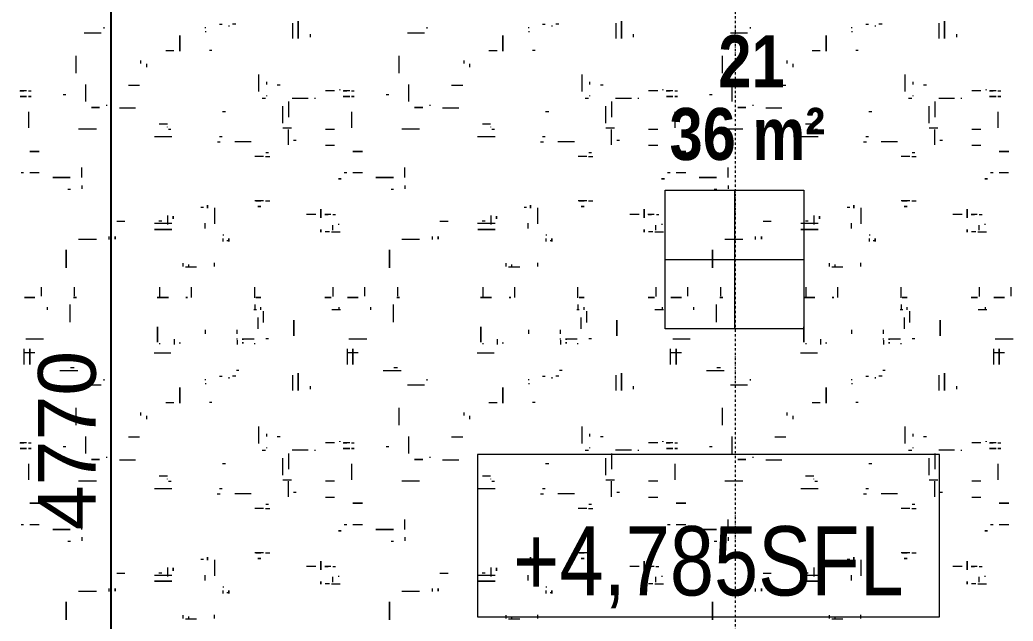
# Model space of a CAD drawing. Header units: millimetres. Extents: x -21051 to 202668, y -15646 to 13691.
# Drawn here: x 54591 to 56310, y -1320 to -279 of the extents above; entities that cross this region are included whole.
import ezdxf

# ---------------------------------------------------------------- set-up
doc = ezdxf.new("R2010")
doc.units = ezdxf.units.MM
doc.linetypes.add('TD_Level Line', pattern=[8, 4, -2, 0, -2])
for name, color, linetype, lineweight in [('A-ANNO-DIMS', 211, 'Continuous', 9), ('A-AREA-IDEN', 2, 'Continuous', 9), ('G-ANNO-DIMS', 111, 'Continuous', 9), ('G-ANNO-SYMB', 111, 'Continuous', 9), ('G-IMPT', 8, 'Continuous', 5), ('I-FURN', 30, 'Continuous', 5)]:
    doc.layers.add(name, color=color, linetype=linetype, lineweight=lineweight)
doc.layers.get('0').off()
doc.layers.get('I-FURN').off()
doc.styles.add('Arial Narrow_1', font='ARIALN.TTF', dxfattribs={"height": 120})
doc.styles.add('Arial Narrow_B', font='ARIALNB.TTF', dxfattribs={"height": 90})
doc.styles.add('Arial_3', font='arial.ttf', dxfattribs={"height": 100})
doc.dimstyles.new('Arial_1_0', dxfattribs={"dimscale": 304.8, "dimtxt": 102.02594, "dimasz": 0.328084, "dimexe": 0.328084, "dimexo": 0.0625, "dimgap": 0.082021, "dimtad": 1, "dimdec": 0, "dimzin": 0, "dimdsep": 46, "dimtxsty": 'Arial_3', "dimblk1": 'OBLIQUE', "dimblk2": 'OBLIQUE', "dimsah": 1, "dimcen": 0.09, "dimdle": 0.328084, "dimazin": 0, "dimtfac": 1, "dimtdec": 4, "dimtix": 1, "dimtmove": 0, "dimatfit": 3, "dimfxl": 0.492126, "dimfxlon": 1, "dimtvp": 1, "dimtolj": 1, "dimtzin": 0, "dimarcsym": 2})

# ---------------------------------------------------------------- blocks, each defined once
blk = doc.blocks.new('FUR_8_Carpet - _-1171524-01_First floor')
at = {"layer": 'G-IMPT'}
for p, q in [((-438.1, 322), (-438.1, 328.2)), ((-393.4, 324.6), (-393.4, 330.1)), ((-383.4, 322.2), (-383.4, 328.2)), ((121.2, 322), (121.2, 328.2)), ((165.9, 324.6), (165.9, 330.1)), ((175.9, 322.2), (175.9, 328.2)), ((680.6, 322), (680.6, 328.2)), ((725.3, 324.6), (725.3, 330.1)), ((735.3, 322.2), (735.3, 328.2)), ((-464.3, 284), (-459.8, 284)), ((-453.3, 285), (-453.3, 279.8)), ((-256.4, 281.5), (-256.4, 276.5)), ((-203.3, 280.7), (-234.1, 280.7)), ((95.1, 284), (99.5, 284)), ((106.1, 285), (106.1, 279.8)), ((303, 281.5), (303, 276.5)), ((356.1, 280.7), (325.3, 280.7)), ((654.5, 284), (658.9, 284)), ((665.4, 285), (665.4, 279.8)), ((862.3, 281.5), (862.3, 276.5)), ((915.4, 280.7), (884.6, 280.7)), ((-641.1, 268.4), (-656.1, 268.4)), ((-643.3, 265), (-643.3, 256.3)), ((-637.7, 268.4), (-630.3, 268.4)), ((-453.3, 272.5), (-453.3, 274.5)), ((-422.3, 262.4), (-422.3, 252.9)), ((-81.7, 268.4), (-96.7, 268.4)), ((-83.9, 265), (-83.9, 256.3)), ((-78.4, 268.4), (-71, 268.4)), ((106.1, 272.5), (106.1, 274.5)), ((137.1, 262.4), (137.1, 252.9)), ((477.7, 268.4), (462.7, 268.4)), ((475.4, 265), (475.4, 256.3)), ((481, 268.4), (488.4, 268.4)), ((665.4, 272.5), (665.4, 274.5)), ((696.4, 262.4), (696.4, 252.9)), ((-653.3, 254.2), (-653.3, 255.9)), ((-439, 254.5), (-439, 226.3)), ((-364.8, 253.8), (-334.6, 253.8)), ((-357.2, 239.7), (-357.2, 255.2)), ((-342.5, 249.1), (-347.6, 249.1)), ((-283.3, 250.2), (-269.2, 250.2)), ((-93.9, 254.2), (-93.9, 255.9)), ((120.3, 254.5), (120.3, 226.3)), ((194.5, 253.8), (224.8, 253.8)), ((202.1, 239.7), (202.1, 255.2)), ((216.9, 249.1), (211.7, 249.1)), ((276, 250.2), (290.2, 250.2)), ((465.4, 254.2), (465.4, 255.9)), ((679.7, 254.5), (679.7, 226.3)), ((753.9, 253.8), (784.1, 253.8)), ((761.5, 239.7), (761.5, 255.2)), ((776.3, 249.1), (771.1, 249.1)), ((835.4, 250.2), (849.5, 250.2)), ((-643.3, 237.9), (-648.2, 237.9)), ((-640.1, 237.9), (-629.2, 237.9)), ((-629.6, 237.9), (-635.3, 237.9)), ((-613.9, 237.9), (-598, 237.9)), ((-518.3, 225.2), (-518.3, 223.8)), ((-419.3, 225.9), (-414.9, 225.9)), ((-83.9, 237.9), (-88.8, 237.9)), ((-80.7, 237.9), (-69.9, 237.9)), ((-70.3, 237.9), (-76, 237.9)), ((-54.6, 237.9), (-38.7, 237.9)), ((41.1, 225.2), (41.1, 223.8)), ((140, 225.9), (144.5, 225.9)), ((475.4, 237.9), (470.5, 237.9)), ((478.6, 237.9), (489.5, 237.9)), ((489.1, 237.9), (483.4, 237.9)), ((504.8, 237.9), (520.7, 237.9)), ((600.4, 225.2), (600.4, 223.8)), ((699.4, 225.9), (703.8, 225.9)), ((-526.6, 214.4), (-534, 214.4)), ((-523.3, 214.4), (-508.3, 214.4)), ((32.7, 214.4), (25.3, 214.4)), ((36, 214.4), (51, 214.4)), ((592.1, 214.4), (584.7, 214.4)), ((595.4, 214.4), (610.4, 214.4)), ((-208.7, 187.6), (-208.7, 193.8)), ((-189.2, 194.6), (-184.8, 194.6)), ((350.7, 187.6), (350.7, 193.8)), ((370.2, 194.6), (374.6, 194.6)), ((910, 187.6), (910, 193.8)), ((929.5, 194.6), (933.9, 194.6)), ((-208.7, 174.2), (-208.7, 156.5)), ((350.7, 174.2), (350.7, 156.5)), ((910, 174.2), (910, 156.5)), ((-694.6, 166.1), (-678, 166.1)), ((-667.5, 166.1), (-663.1, 166.1)), ((-135.3, 166.1), (-118.6, 166.1)), ((-108.2, 166.1), (-103.7, 166.1)), ((424.1, 166.1), (440.8, 166.1)), ((451.2, 166.1), (455.6, 166.1)), ((983.4, 166.1), (1000.1, 166.1)), ((1010.6, 166.1), (1015, 166.1)), ((-526.6, 137.6), (-534, 137.6)), ((-523.3, 137.6), (-508.3, 137.6)), ((32.7, 137.6), (25.3, 137.6)), ((36, 137.6), (51, 137.6)), ((592.1, 137.6), (584.7, 137.6)), ((595.4, 137.6), (610.4, 137.6)), ((-531.9, 131), (-527.1, 131)), ((27.5, 131), (32.2, 131)), ((586.8, 131), (591.6, 131)), ((-646.3, 118.6), (-630.4, 118.6)), ((-580.1, 109.9), (-575.3, 109.9)), ((-566.5, 117.5), (-566.5, 115.6)), ((-566.5, 115.6), (-566.5, 90.6)), ((-502.1, 112), (-473.6, 112)), ((-443.3, 112), (-448.5, 112)), ((-364.8, 103.6), (-334.6, 103.6)), ((-87, 118.6), (-71.1, 118.6)), ((-20.7, 109.9), (-15.9, 109.9)), ((-7.1, 117.5), (-7.1, 115.6)), ((-7.1, 115.6), (-7.1, 90.6)), ((57.2, 112), (85.7, 112)), ((116, 112), (110.9, 112)), ((194.5, 103.6), (224.8, 103.6)), ((472.4, 118.6), (488.3, 118.6)), ((538.6, 109.9), (543.4, 109.9)), ((552.2, 117.5), (552.2, 115.6)), ((552.2, 115.6), (552.2, 90.6)), ((616.6, 112), (645.1, 112)), ((675.4, 112), (670.2, 112)), ((753.9, 103.6), (784.1, 103.6)), ((-675.7, 60.5), (-675.7, 87.8)), ((-646.3, 90.6), (-630.4, 90.6)), ((-571.5, 88.4), (-556.5, 88.4)), ((-561.8, 88.4), (-558.2, 88.4)), ((-447, 103), (-451.5, 103)), ((-363.5, 91), (-359.1, 91)), ((-357.2, 87.1), (-357.2, 86.1)), ((-203.3, 89.9), (-234.1, 89.9)), ((-116.3, 60.5), (-116.3, 87.8)), ((-87, 90.6), (-71.1, 90.6)), ((-12.1, 88.4), (2.9, 88.4)), ((-2.5, 88.4), (1.1, 88.4)), ((112.3, 103), (107.9, 103)), ((195.8, 91), (200.3, 91)), ((202.1, 87.1), (202.1, 86.1)), ((356.1, 89.9), (325.3, 89.9)), ((443, 60.5), (443, 87.8)), ((472.4, 90.6), (488.3, 90.6)), ((547.2, 88.4), (562.2, 88.4)), ((556.9, 88.4), (560.5, 88.4)), ((671.7, 103), (667.2, 103)), ((755.2, 91), (759.6, 91)), ((761.5, 87.1), (761.5, 86.1)), ((915.4, 89.9), (884.6, 89.9)), ((1002.4, 60.5), (1002.4, 87.8)), ((-566.5, 44.6), (-566.5, 69.6)), ((-556.5, 79.9), (-556.5, 75.2)), ((-556.5, 75.2), (-556.5, 50.2)), ((-342.9, 81), (-357.1, 81)), ((-7.1, 44.6), (-7.1, 69.6)), ((2.9, 79.9), (2.9, 75.2)), ((2.9, 75.2), (2.9, 50.2)), ((216.4, 81), (202.3, 81)), ((552.2, 44.6), (552.2, 69.6)), ((562.2, 79.9), (562.2, 75.2)), ((562.2, 75.2), (562.2, 50.2)), ((775.8, 81), (761.6, 81)), ((-457.7, 60.3), (-452.3, 60.3)), ((-301.7, 54.1), (-274.1, 54.1)), ((-296.9, 54.2), (-296.9, 53.1)), ((101.7, 60.3), (107.1, 60.3)), ((257.6, 54.1), (285.3, 54.1)), ((262.5, 54.2), (262.5, 53.1)), ((661, 60.3), (666.4, 60.3)), ((817, 54.1), (844.6, 54.1)), ((821.8, 54.2), (821.8, 53.1)), ((-612.7, 37.9), (-612.7, 36.2)), ((-600.8, 36.8), (-598.2, 36.8)), ((-598.2, 36.8), (-573.2, 36.8)), ((-566.5, 42.6), (-566.5, 44.6)), ((-526.5, 37), (-520.8, 37)), ((-251.7, 48.4), (-251.7, 50.1)), ((-215.7, 42.5), (-215.7, 13.1)), ((-53.4, 37.9), (-53.4, 36.2)), ((-41.4, 36.8), (-38.8, 36.8)), ((-38.8, 36.8), (-13.8, 36.8)), ((-7.1, 42.6), (-7.1, 44.6)), ((32.9, 37), (38.6, 37)), ((307.6, 48.4), (307.6, 50.1)), ((343.7, 42.5), (343.7, 13.1)), ((506, 37.9), (506, 36.2)), ((517.9, 36.8), (520.5, 36.8)), ((520.5, 36.8), (545.5, 36.8)), ((552.2, 42.6), (552.2, 44.6)), ((592.2, 37), (597.9, 37)), ((867, 48.4), (867, 50.1)), ((903.1, 42.5), (903.1, 13.1)), ((-675.7, 23.7), (-680.6, 23.7)), ((-672.5, 23.7), (-661.6, 23.7)), ((-661, 23.7), (-667.7, 23.7)), ((-646.3, 23.7), (-630.4, 23.7)), ((-529, 33), (-529, 32.1)), ((-514.7, 0), (-514.7, 25.2)), ((-180.9, 31.1), (-176.5, 31.1)), ((-116.3, 23.7), (-121.2, 23.7)), ((-113.1, 23.7), (-102.3, 23.7)), ((-101.7, 23.7), (-108.4, 23.7)), ((-87, 23.7), (-71.1, 23.7)), ((30.4, 33), (30.4, 32.1)), ((44.6, 0), (44.6, 25.2)), ((378.4, 31.1), (382.9, 31.1)), ((443, 23.7), (438.2, 23.7)), ((446.2, 23.7), (457.1, 23.7)), ((457.7, 23.7), (451, 23.7)), ((472.4, 23.7), (488.3, 23.7)), ((589.7, 33), (589.7, 32.1)), ((604, 0), (604, 25.2)), ((937.8, 31.1), (942.2, 31.1)), ((1002.4, 23.7), (997.5, 23.7)), ((1005.6, 23.7), (1016.4, 23.7)), ((1017.1, 23.7), (1010.3, 23.7)), ((-552, 13.7), (-547.2, 13.7)), ((-529, 12.7), (-529, 8.5)), ((-514.7, -4.3), (-514.7, 0)), ((7.4, 13.7), (12.1, 13.7)), ((30.4, 12.7), (30.4, 8.5)), ((44.6, -4.3), (44.6, 0)), ((566.7, 13.7), (571.5, 13.7)), ((589.7, 12.7), (589.7, 8.5)), ((604, -4.3), (604, 0)), ((-320.6, -23.1), (-320.6, -16.9)), ((-198.9, -6.8), (-198.9, -36.7)), ((238.7, -23.1), (238.7, -16.9)), ((360.5, -6.8), (360.5, -36.7)), ((798.1, -23.1), (798.1, -16.9)), ((919.8, -6.8), (919.8, -36.7)), ((-310.6, -28.6), (-310.6, -23.6)), ((248.7, -28.6), (248.7, -23.6)), ((808.1, -28.6), (808.1, -23.6)), ((-434.1, -45.8), (-429.7, -45.8)), ((-354.1, -45.8), (-368.2, -45.8)), ((125.3, -45.8), (129.7, -45.8)), ((205.3, -45.8), (191.1, -45.8)), ((684.6, -45.8), (687.5, -45.8)), ((687.5, -45.8), (689, -45.8)), ((764.6, -45.8), (750.5, -45.8)), ((-583.5, -66.6), (-583.5, -91.6)), ((-583.5, -91.6), (-583.5, -66.6)), ((-573.5, -91.6), (-573.5, -66.6)), ((-24.2, -66.6), (-24.2, -91.6)), ((-24.2, -91.6), (-24.2, -66.6)), ((-14.2, -91.6), (-14.2, -66.6)), ((535.2, -66.6), (535.2, -91.6)), ((535.2, -91.6), (535.2, -66.6)), ((545.2, -91.6), (545.2, -66.6)), ((740.3, -71.7), (740.3, -60.3)), ((740.3, -60.3), (740.3, -71.7)), ((-604, -73), (-604, -69.3)), ((-604, -74.3), (-604, -73)), ((-423.1, -79.4), (-423.1, -77.9)), ((-423.1, -84.9), (-423.1, -86.6)), ((-247.5, -84.1), (-247.5, -86.6)), ((-213.1, -76.3), (-242.4, -76.3)), ((-44.6, -73), (-44.6, -69.3)), ((-44.6, -74.3), (-44.6, -73)), ((136.2, -79.4), (136.2, -77.9)), ((136.2, -84.9), (136.2, -86.6)), ((311.9, -84.1), (311.9, -86.6)), ((346.3, -76.3), (316.9, -76.3)), ((514.7, -73), (514.7, -69.3)), ((514.7, -74.3), (514.7, -73)), ((695.6, -79.4), (695.6, -77.9)), ((695.6, -84.9), (695.6, -86.6)), ((871.2, -84.1), (871.2, -86.6)), ((905.7, -76.3), (876.3, -76.3)), ((-573.5, -93.5), (-573.5, -91.6)), ((-480.8, -101.4), (-476.3, -101.4)), ((-475.3, -91.4), (-469.6, -91.4)), ((-463.6, -87.5), (-463.6, -89.6)), ((-447, -91.4), (-451.5, -91.4)), ((-171.1, -101.4), (-202.2, -101.4)), ((-14.2, -93.5), (-14.2, -91.6)), ((78.6, -101.4), (83, -101.4)), ((84, -91.4), (89.7, -91.4)), ((95.8, -87.5), (95.8, -89.6)), ((112.3, -91.4), (107.9, -91.4)), ((388.3, -101.4), (357.2, -101.4)), ((545.2, -93.5), (545.2, -91.6)), ((637.9, -101.4), (642.4, -101.4)), ((643.4, -91.4), (649.1, -91.4)), ((655.1, -87.5), (655.1, -89.6)), ((671.7, -91.4), (667.2, -91.4)), ((947.7, -101.4), (916.5, -101.4)), ((-668, -138.7), (-668, -111.7)), ((-189.5, -106.5), (-195.7, -106.5)), ((-108.7, -138.7), (-108.7, -111.7)), ((369.9, -106.5), (363.7, -106.5)), ((450.7, -138.7), (450.7, -111.7)), ((929.2, -106.5), (923, -106.5)), ((1010, -138.7), (1010, -111.7)), ((-687.1, -131.9), (-668.8, -131.9)), ((-334, -131.9), (-363.3, -131.9)), ((-127.8, -131.9), (-109.5, -131.9)), ((225.4, -131.9), (196, -131.9)), ((431.6, -131.9), (449.9, -131.9)), ((775.8, -131.9), (755.7, -131.9)), ((784.7, -131.9), (775.8, -131.9)), ((990.9, -131.9), (1009.2, -131.9)), ((-508.3, -146.8), (-508.3, -149)), ((-477.8, -153.9), (-477.8, -146.4)), ((-477.8, -149.7), (-477.8, -148.1)), ((-368.4, -155.5), (-368.4, -146.4)), ((-344.1, -147.1), (-344.1, -149)), ((51.1, -146.8), (51.1, -149)), ((81.5, -153.9), (81.5, -146.4)), ((81.5, -149.7), (81.5, -148.1)), ((191, -155.5), (191, -146.4)), ((215.2, -147.1), (215.2, -149)), ((610.4, -146.8), (610.4, -149)), ((640.9, -153.9), (640.9, -146.4)), ((640.9, -149.7), (640.9, -148.1)), ((750.3, -155.5), (750.3, -146.4)), ((774.6, -147.1), (774.6, -149)), ((778.9, -150.3), (778.9, -170.7)), ((778.9, -170.7), (778.9, -150.3)), ((-699.4, -156.3), (-702.1, -156.3)), ((-671.1, -156.3), (-699.4, -156.3)), ((-575.6, -161.6), (-575.6, -183.8)), ((-575.6, -183.8), (-575.6, -161.6)), ((-531.9, -156.3), (-527.1, -156.3)), ((-487.8, -156.3), (-506.9, -156.3)), ((-477.8, -155.2), (-477.8, -156.9)), ((-477.8, -164.9), (-477.8, -172.1)), ((-423.1, -164.9), (-423.1, -172.1)), ((-112.8, -156.3), (-142.8, -156.3)), ((-16.2, -161.6), (-16.2, -183.8)), ((-16.2, -183.8), (-16.2, -161.6)), ((27.5, -156.3), (32.2, -156.3)), ((71.5, -156.3), (52.4, -156.3)), ((81.5, -155.2), (81.5, -156.9)), ((81.5, -164.9), (81.5, -172.1)), ((136.2, -164.9), (136.2, -172.1)), ((447.7, -156.3), (416.6, -156.3)), ((543.1, -161.6), (543.1, -183.8)), ((543.1, -183.8), (543.1, -161.6)), ((586.8, -156.3), (591.6, -156.3)), ((630.6, -156.3), (611.8, -156.3)), ((640.9, -155.2), (640.9, -156.9)), ((640.9, -164.9), (640.9, -172.1)), ((695.6, -164.9), (695.6, -172.1)), ((1007, -156.3), (975.9, -156.3)), ((-523.4, -184.6), (-523.4, -189.6)), ((-513.4, -188.1), (-513.4, -173.7)), ((-513.4, -193.1), (-513.4, -188.1)), ((-188.8, -185.3), (-188.8, -215.9)), ((35.9, -184.6), (35.9, -189.6)), ((45.9, -188.1), (45.9, -173.7)), ((45.9, -193.1), (45.9, -188.1)), ((370.5, -185.3), (370.5, -215.9)), ((595.3, -184.6), (595.3, -189.6)), ((605.3, -188.1), (605.3, -173.7)), ((605.3, -193.1), (605.3, -188.1)), ((929.9, -185.3), (929.9, -215.9)), ((-653.8, -210.8), (-653.8, -206.2)), ((-523.4, -189.6), (-523.4, -204)), ((-518.3, -210.8), (-518.3, -206.2)), ((-149.1, -210.8), (-149.1, -206.2)), ((-94.4, -210.8), (-94.4, -206.2)), ((35.9, -189.6), (35.9, -204)), ((41.1, -210.8), (41.1, -206.2)), ((410.2, -210.8), (410.2, -206.2)), ((464.9, -210.8), (464.9, -206.2)), ((595.3, -189.6), (595.3, -204)), ((600.4, -210.8), (600.4, -206.2)), ((969.6, -210.8), (969.6, -206.2)), ((-652.4, -207.3), (-656.5, -207.3)), ((-641.5, -207.3), (-652.4, -207.3)), ((-506.5, -207.3), (-510.9, -207.3)), ((-508.3, -215.6), (-508.3, -208.2)), ((-82.2, -207.3), (-97.2, -207.3)), ((52.9, -207.3), (49.1, -207.3)), ((51.1, -215.6), (51.1, -208.2)), ((477.2, -207.3), (462.2, -207.3)), ((612.3, -207.3), (607.8, -207.3)), ((610.4, -215.6), (610.4, -208.2)), ((-698.5, -230.2), (-698.5, -245.5)), ((-643.8, -229.8), (-643.8, -245.5)), ((-508.3, -227.4), (-508.3, -245.5)), ((-398.9, -227.6), (-398.9, -245.5)), ((-344.1, -228.5), (-344.1, -245.5)), ((-196.4, -230.2), (-196.4, -245.5)), ((-139.1, -230.2), (-139.1, -245.5)), ((-84.4, -229.8), (-84.4, -245.5)), ((51.1, -227.4), (51.1, -245.5)), ((160.5, -227.6), (160.5, -245.5)), ((215.2, -228.5), (215.2, -245.5)), ((363, -230.2), (363, -245.5)), ((420.2, -230.2), (420.2, -245.5)), ((474.9, -229.8), (474.9, -245.5)), ((610.4, -227.4), (610.4, -245.5)), ((719.9, -227.6), (719.9, -245.5)), ((774.6, -228.5), (774.6, -237.7)), ((774.6, -237.7), (774.6, -245.5)), ((922.3, -230.2), (922.3, -245.5)), ((979.6, -230.2), (979.6, -245.5)), ((-438.1, -287.7), (-438.1, -281.5)), ((-393.4, -285), (-393.4, -279.6)), ((-383.4, -287.5), (-383.4, -281.5)), ((121.2, -287.7), (121.2, -281.5)), ((165.9, -285), (165.9, -279.6)), ((175.9, -287.5), (175.9, -281.5)), ((680.6, -287.7), (680.6, -281.5)), ((722.8, -280.7), (711.2, -280.7)), ((725.3, -280.7), (722.8, -280.7)), ((725.3, -285), (725.3, -279.6)), ((730.5, -280.7), (725.3, -280.7)), ((735.3, -287.5), (735.3, -281.5)), ((-464.3, -325.7), (-459.8, -325.7)), ((-453.3, -324.6), (-453.3, -329.8)), ((95.1, -325.7), (99.5, -325.7)), ((106.1, -324.6), (106.1, -329.8)), ((654.5, -325.7), (658.9, -325.7)), ((665.4, -324.6), (665.4, -329.8)), ((-651.9, -341.3), (-656.1, -341.3)), ((-641.1, -341.3), (-651.9, -341.3)), ((-637.7, -341.3), (-630.3, -341.3)), ((-453.3, -337.2), (-453.3, -335.1)), ((-256.4, -328.2), (-256.4, -333.2)), ((-203.3, -329), (-234.1, -329)), ((-81.7, -341.3), (-96.7, -341.3)), ((-78.4, -341.3), (-71, -341.3)), ((106.1, -337.2), (106.1, -335.1)), ((303, -328.2), (303, -333.2)), ((356.1, -329), (325.3, -329)), ((477.7, -341.3), (462.7, -341.3)), ((481, -341.3), (488.4, -341.3)), ((665.4, -337.2), (665.4, -335.1)), ((862.3, -328.2), (862.3, -329.5)), ((862.3, -329.5), (862.3, -333.2)), ((915.4, -329), (884.6, -329)), ((-653.3, -355.5), (-653.3, -353.8)), ((-643.3, -344.7), (-643.3, -353.4)), ((-439, -355.2), (-439, -383.3)), ((-422.3, -347.3), (-422.3, -356.7)), ((-364.8, -355.8), (-334.6, -355.8)), ((-357.2, -369.9), (-357.2, -354.5)), ((-342.5, -360.6), (-347.6, -360.6)), ((-283.3, -359.5), (-269.2, -359.5)), ((-93.9, -355.5), (-93.9, -353.8)), ((-83.9, -344.7), (-83.9, -353.4)), ((120.3, -355.2), (120.3, -383.3)), ((137.1, -347.3), (137.1, -356.7)), ((194.5, -355.8), (224.8, -355.8)), ((202.1, -369.9), (202.1, -354.5)), ((216.9, -360.6), (211.7, -360.6)), ((276, -359.5), (290.2, -359.5)), ((465.4, -355.5), (465.4, -353.8)), ((475.4, -344.7), (475.4, -353.4)), ((679.7, -355.2), (679.7, -383.3)), ((696.4, -347.3), (696.4, -356.7)), ((753.8, -345.8), (773.7, -345.8)), ((773.7, -345.8), (753.8, -345.8)), ((753.9, -355.8), (766, -355.8)), ((761.5, -359.2), (761.5, -354.5)), ((761.5, -369.9), (761.5, -359.2)), ((766, -355.8), (784.1, -355.8)), ((776.3, -360.6), (771.6, -360.6)), ((835.4, -359.5), (849.5, -359.5)), ((-643.3, -371.8), (-648.2, -371.8)), ((-640.1, -371.8), (-629.2, -371.8)), ((-629.6, -371.8), (-635.3, -371.8)), ((-613.9, -371.8), (-598, -371.8)), ((-84.8, -371.8), (-88.8, -371.8)), ((-80.7, -371.8), (-69.9, -371.8)), ((-70.3, -371.8), (-76, -371.8)), ((-54.6, -371.8), (-38.7, -371.8)), ((475.4, -371.8), (470.5, -371.8)), ((478.6, -371.8), (489.5, -371.8)), ((489.1, -371.8), (483.4, -371.8)), ((504.8, -371.8), (520.7, -371.8)), ((-526.6, -395.2), (-534, -395.2)), ((-523.3, -395.2), (-508.3, -395.2)), ((-518.3, -384.5), (-518.3, -385.9)), ((-419.3, -383.8), (-414.9, -383.8)), ((32.7, -395.2), (25.3, -395.2)), ((36, -395.2), (51, -395.2)), ((41.1, -384.5), (41.1, -385.9)), ((140, -383.8), (144.5, -383.8)), ((592.1, -395.2), (584.7, -395.2)), ((595.4, -395.2), (610.4, -395.2)), ((600.4, -384.5), (600.4, -385.9)), ((699.4, -383.8), (703.8, -383.8)), ((-208.7, -422.1), (-208.7, -415.9)), ((-189.2, -415.1), (-184.8, -415.1)), ((350.7, -422.1), (350.7, -415.9)), ((370.2, -415.1), (374.6, -415.1)), ((910, -422.1), (910, -415.9)), ((929.5, -415.1), (933.9, -415.1)), ((-694.1, -443.6), (-678, -443.6)), ((-667.5, -443.6), (-663.1, -443.6)), ((-208.7, -435.4), (-208.7, -453.2)), ((-135.3, -443.6), (-118.6, -443.6)), ((-108.2, -443.6), (-103.7, -443.6)), ((350.7, -435.4), (350.7, -453.2)), ((424.1, -443.6), (440.8, -443.6)), ((451.2, -443.6), (455.6, -443.6)), ((910, -435.4), (910, -453.2)), ((983.4, -443.6), (1000.1, -443.6)), ((1010.6, -443.6), (1015, -443.6)), ((-526.6, -472), (-534, -472)), ((-531.9, -478.6), (-527.1, -478.6)), ((-523.3, -472), (-508.3, -472)), ((32.7, -472), (25.3, -472)), ((27.5, -478.6), (32.2, -478.6)), ((36, -472), (51, -472)), ((592.1, -472), (584.7, -472)), ((586.8, -478.6), (591.6, -478.6)), ((595.4, -472), (610.4, -472)), ((-646.3, -491), (-630.4, -491)), ((-566.5, -492.2), (-566.5, -494.1)), ((-566.5, -494.1), (-566.5, -519.1)), ((-502.1, -497.6), (-473.6, -497.6)), ((-443.3, -497.6), (-448.5, -497.6)), ((-87, -491), (-71.1, -491)), ((-7.1, -492.2), (-7.1, -494.1)), ((-7.1, -494.1), (-7.1, -519.1)), ((57.2, -497.6), (85.7, -497.6)), ((116, -497.6), (110.9, -497.6)), ((472.4, -491), (488.3, -491)), ((552.2, -492.2), (552.2, -494.1)), ((552.2, -494.1), (552.2, -519.1)), ((616.6, -497.6), (645.1, -497.6)), ((671.5, -497.6), (670.2, -497.6)), ((674.9, -497.6), (671.5, -497.6)), ((-580.1, -499.8), (-575.3, -499.8)), ((-447, -506.7), (-451.5, -506.7)), ((-364.8, -506.1), (-334.6, -506.1)), ((-20.7, -499.8), (-15.9, -499.8)), ((112.3, -506.7), (107.9, -506.7)), ((194.5, -506.1), (224.8, -506.1)), ((538.6, -499.8), (543.4, -499.8)), ((671.7, -506.7), (667.2, -506.7)), ((753.9, -506.1), (766, -506.1)), ((766, -506.1), (784.1, -506.1)), ((-675.7, -549.2), (-675.7, -521.8)), ((-646.3, -519.1), (-630.4, -519.1)), ((-571.5, -521.2), (-556.5, -521.2)), ((-561.8, -521.2), (-558.2, -521.2)), ((-556.5, -529.7), (-556.5, -534.5)), ((-363.5, -518.7), (-359.1, -518.7)), ((-357.2, -522.6), (-357.2, -523.6)), ((-342.9, -528.7), (-357.1, -528.7)), ((-203.3, -519.8), (-234.1, -519.8)), ((-116.3, -549.2), (-116.3, -521.8)), ((-87, -519.1), (-71.1, -519.1)), ((-12.1, -521.2), (2.9, -521.2)), ((-2.5, -521.2), (1.1, -521.2)), ((2.9, -529.7), (2.9, -534.5)), ((195.8, -518.7), (200.3, -518.7)), ((202.1, -522.6), (202.1, -523.6)), ((216.4, -528.7), (202.3, -528.7)), ((356.1, -519.8), (325.3, -519.8)), ((443, -549.2), (443, -521.8)), ((472.4, -519.1), (488.3, -519.1)), ((547.2, -521.2), (562.2, -521.2)), ((556.9, -521.2), (560.5, -521.2)), ((562.2, -529.7), (562.2, -534.5)), ((755.7, -518.7), (759.6, -518.7)), ((761.5, -522.6), (761.5, -523.6)), ((775.8, -528.7), (761.6, -528.7)), ((915.4, -519.8), (884.6, -519.8)), ((1002.4, -549.2), (1002.4, -521.8)), ((-566.5, -565.1), (-566.5, -540.1)), ((-556.5, -534.5), (-556.5, -559.5)), ((-457.7, -549.3), (-452.3, -549.3)), ((-7.1, -565.1), (-7.1, -540.1)), ((2.9, -534.5), (2.9, -559.5)), ((101.7, -549.3), (107.1, -549.3)), ((552.2, -565.1), (552.2, -540.1)), ((562.2, -534.5), (562.2, -559.5)), ((661, -549.3), (666.4, -549.3)), ((-566.5, -567.1), (-566.5, -565.1)), ((-301.7, -555.5), (-274.1, -555.5)), ((-296.9, -555.5), (-296.9, -556.6)), ((-251.7, -561.3), (-251.7, -559.6)), ((-215.7, -567.2), (-215.7, -596.6)), ((-7.1, -567.1), (-7.1, -565.1)), ((257.6, -555.5), (285.3, -555.5)), ((262.5, -555.5), (262.5, -556.6)), ((307.6, -561.3), (307.6, -559.6)), ((343.7, -567.2), (343.7, -596.6)), ((552.2, -567.1), (552.2, -565.1)), ((817, -555.5), (844.6, -555.5)), ((821.8, -555.5), (821.8, -556.6)), ((867, -561.3), (867, -559.6)), ((903.1, -567.2), (903.1, -596.6)), ((-612.7, -571.8), (-612.7, -573.5)), ((-600.8, -572.8), (-598.2, -572.8)), ((-598.2, -572.8), (-573.2, -572.8)), ((-529, -576.6), (-529, -577.6)), ((-526.5, -572.6), (-520.8, -572.6)), ((-514.7, -613.9), (-514.7, -584.5)), ((-180.9, -578.6), (-176.5, -578.6)), ((-53.4, -571.8), (-53.4, -573.5)), ((-41.4, -572.8), (-38.8, -572.8)), ((-38.8, -572.8), (-13.8, -572.8)), ((30.4, -576.6), (30.4, -577.6)), ((32.9, -572.6), (38.6, -572.6)), ((44.6, -613.9), (44.6, -584.5)), ((378.4, -578.6), (382.9, -578.6)), ((506, -571.8), (506, -573.5)), ((517.9, -572.8), (520.5, -572.8)), ((520.5, -572.8), (545.5, -572.8)), ((589.7, -576.6), (589.7, -577.6)), ((592.2, -572.6), (597.9, -572.6)), ((604, -613.9), (604, -584.5)), ((937.8, -578.6), (942.2, -578.6)), ((-675.7, -586), (-680.6, -586)), ((-672.5, -586), (-661.6, -586)), ((-661, -586), (-667.7, -586)), ((-646.3, -586), (-630.4, -586)), ((-552, -595.9), (-547.2, -595.9)), ((-529, -597), (-529, -601.2)), ((-116.3, -586), (-121.2, -586)), ((-113.1, -586), (-102.3, -586)), ((-101.7, -586), (-108.4, -586)), ((-87, -586), (-71.1, -586)), ((7.4, -595.9), (12.1, -595.9)), ((30.4, -597), (30.4, -601.2)), ((443, -586), (438.2, -586)), ((446.2, -586), (457.1, -586)), ((457.7, -586), (451, -586)), ((472.4, -586), (488.3, -586)), ((566.7, -595.9), (571.5, -595.9)), ((589.7, -597), (589.7, -601.2)), ((1002.4, -586), (997.5, -586)), ((1005.6, -586), (1016.4, -586)), ((1017.1, -586), (1010.3, -586)), ((-198.9, -616.5), (-198.9, -646.3)), ((360.5, -616.5), (360.5, -646.3)), ((919.8, -616.5), (919.8, -646.3)), ((-320.6, -632.7), (-320.6, -626.6)), ((-310.6, -638.2), (-310.6, -633.3)), ((238.7, -632.7), (238.7, -626.6)), ((248.7, -638.2), (248.7, -633.3)), ((798.1, -632.7), (798.1, -626.6)), ((808.1, -638.2), (808.1, -633.3)), ((-434.1, -655.5), (-429.7, -655.5)), ((-354.1, -655.5), (-368.2, -655.5)), ((125.3, -655.5), (129.7, -655.5)), ((205.3, -655.5), (191.1, -655.5)), ((684.6, -655.5), (687.5, -655.5)), ((687.5, -655.5), (689, -655.5)), ((740.3, -681.4), (740.3, -670)), ((740.3, -670), (740.3, -681.4)), ((764.6, -655.5), (750.5, -655.5)), ((-604, -682.7), (-604, -679)), ((-604, -684), (-604, -682.7)), ((-583.5, -676.3), (-583.5, -700)), ((-583.5, -700), (-583.5, -676.3)), ((-573.5, -700), (-573.5, -676.3)), ((-423.1, -689), (-423.1, -687.6)), ((-213.1, -686), (-242.4, -686)), ((-44.6, -682.7), (-44.6, -679)), ((-44.6, -684), (-44.6, -682.7)), ((-24.2, -676.3), (-24.2, -700)), ((-24.2, -700), (-24.2, -676.3)), ((-14.2, -700), (-14.2, -676.3)), ((136.2, -689), (136.2, -687.6)), ((346.3, -686), (316.9, -686)), ((514.7, -682.7), (514.7, -679)), ((514.7, -684), (514.7, -682.7)), ((535.2, -676.3), (535.2, -700)), ((535.2, -700), (535.2, -676.3)), ((545.2, -700), (545.2, -676.3)), ((695.6, -689), (695.6, -687.6)), ((905.7, -686), (876.3, -686)), ((-583.5, -700), (-583.5, -701.3)), ((-583.5, -701.3), (-583.5, -700)), ((-573.5, -701.3), (-573.5, -700)), ((-573.5, -703.2), (-573.5, -701.3)), ((-475.3, -701.1), (-469.6, -701.1)), ((-463.6, -697.2), (-463.6, -699.2)), ((-447, -701.1), (-451.5, -701.1)), ((-423.1, -694.6), (-423.1, -696.2)), ((-247.5, -693.8), (-247.5, -696.2)), ((-24.2, -700), (-24.2, -701.3)), ((-24.2, -701.3), (-24.2, -700)), ((-14.2, -701.3), (-14.2, -700)), ((-14.2, -703.2), (-14.2, -701.3)), ((84, -701.1), (89.7, -701.1)), ((95.8, -697.2), (95.8, -699.2)), ((112.3, -701.1), (107.9, -701.1)), ((136.2, -694.6), (136.2, -696.2)), ((311.9, -693.8), (311.9, -696.2)), ((535.2, -700), (535.2, -701.3)), ((535.2, -701.3), (535.2, -700)), ((545.2, -701.3), (545.2, -700)), ((545.2, -703.2), (545.2, -701.3)), ((643.4, -701.1), (649.1, -701.1)), ((655.1, -697.2), (655.1, -699.2)), ((671.7, -701.1), (667.2, -701.1)), ((695.6, -694.6), (695.6, -696.2)), ((871.2, -693.8), (871.2, -696.2))]:
    blk.add_line(p, q, dxfattribs=at)
at = {"layer": 'G-IMPT', "flags": 128}
for points in [[(-388.2, 329), (-393.4, 329), (-407.5, 329)], [(171.1, 329), (166, 329), (151.8, 329)], [(730.5, 329), (725.3, 329), (711.2, 329)], [(-510.1, 214.4), (-513.6, 214.4), (-518.8, 214.4)], [(49.3, 214.4), (45.7, 214.4), (40.5, 214.4)], [(608.6, 214.4), (605.1, 214.4), (599.9, 214.4)], [(-289.5, 13.7), (-294.7, 13.7), (-308.8, 13.7)], [(269.8, 13.7), (264.7, 13.7), (250.5, 13.7)], [(829.2, 13.7), (824, 13.7), (809.9, 13.7)], [(-388.2, -280.7), (-393.4, -280.7), (-407.5, -280.7)], [(171.1, -280.7), (166, -280.7), (151.8, -280.7)], [(-510.1, -395.2), (-513.6, -395.2), (-518.8, -395.2)], [(49.1, -395.2), (45.7, -395.2), (40.5, -395.2)], [(608.6, -395.2), (605.1, -395.2), (599.9, -395.2)], [(-289.5, -595.9), (-294.7, -595.9), (-308.8, -595.9)], [(269.8, -595.9), (264.7, -595.9), (250.5, -595.9)], [(829.2, -595.9), (824, -595.9), (809.9, -595.9)]]:
    blk.add_lwpolyline(points, dxfattribs=at)
for points in [[(-181.8, 299.5), (-181.8, 330.6)], [(377.6, 299.5), (377.6, 330.6)], [(936.9, 299.5), (936.9, 330.6)], [(-463.3, 279.8), (-463.3, 285)], [(-266.4, 276.5), (-266.4, 281.1)], [(96.1, 279.8), (96.1, 285)], [(293, 276.5), (293, 281.1)], [(655.4, 279.8), (655.4, 285)], [(852.3, 276.5), (852.3, 281.1)], [(-622.8, 264.2), (-622.8, 268.8)], [(-364.9, 263.8), (-334.8, 263.8)], [(-63.5, 264.2), (-63.5, 268.8)], [(194.4, 263.8), (224.6, 263.8)], [(495.9, 264.2), (495.9, 268.8)], [(753.8, 263.8), (783.9, 263.8)], [(-622.8, 244), (-622.8, 228.8)], [(-367.2, 240.7), (-367.2, 245.4)], [(-63.5, 244), (-63.5, 228.8)], [(192.1, 240.7), (192.1, 245.4)], [(495.9, 244), (495.9, 228.8)], [(751.5, 240.7), (751.5, 245.4)], [(-518.8, 224.4), (-513.6, 224.4)], [(-426.4, 221.7), (-426.4, 227.2)], [(40.5, 224.4), (45.7, 224.4)], [(133, 221.7), (133, 227.2)], [(599.9, 224.4), (605.1, 224.4)], [(692.3, 221.7), (692.3, 227.2)], [(-657.8, 176.1), (-653, 176.1)], [(-188.7, 174.1), (-158.4, 174.1)], [(-98.4, 176.1), (-93.6, 176.1)], [(370.6, 174.1), (401, 174.1)], [(460.9, 176.1), (465.7, 176.1)], [(930, 174.1), (960.3, 174.1)], [(-678, 128.6), (-694.6, 128.6)], [(-118.6, 128.6), (-135.3, 128.6)], [(440.8, 128.6), (424.1, 128.6)], [(1000.1, 128.6), (983.4, 128.6)], [(-225.5, 52.5), (-239.7, 52.5)], [(333.8, 52.5), (319.7, 52.5)], [(893.2, 52.5), (879, 52.5)], [(-680.6, 33.7), (-675.7, 33.7)], [(-661.4, 33.7), (-672.5, 33.7)], [(-655.2, 22.4), (-655.2, 21.3)], [(-121.2, 33.7), (-116.3, 33.7)], [(-102.1, 33.7), (-113.1, 33.7)], [(-95.9, 22.4), (-95.9, 21.3)], [(438.2, 33.7), (443, 33.7)], [(457.3, 33.7), (446.2, 33.7)], [(463.5, 22.4), (463.5, 21.3)], [(997.5, 33.7), (1002.4, 33.7)], [(1016.7, 33.7), (1005.6, 33.7)], [(-378.4, -71.7), (-378.4, -44.8)], [(181, -71.7), (181, -44.8)], [(740.3, -60.3), (740.3, -44.8)], [(-583.5, -91.6), (-583.5, -96.7)], [(-24.2, -91.6), (-24.2, -96.7)], [(535.2, -91.6), (535.2, -96.7)], [(-678, -111.7), (-678, -138.7)], [(-118.7, -111.7), (-118.7, -138.7)], [(440.7, -111.7), (440.7, -138.7)], [(1000, -111.7), (1000, -138.7)], [(-487.8, -148.2), (-487.8, -150.2)], [(-487.8, -156.9), (-487.8, -154.3)], [(-378.4, -148.2), (-378.4, -149.7)], [(-339.8, -150.3), (-339.8, -177.2)], [(71.5, -148.2), (71.5, -150.2)], [(71.5, -156.9), (71.5, -154.3)], [(181, -148.2), (181, -149.7)], [(219.5, -150.3), (219.5, -177.2)], [(630.9, -148.2), (630.9, -150.2)], [(630.9, -156.9), (630.9, -154.3)], [(740.3, -148.2), (740.3, -149.7)], [(778.9, -170.7), (778.9, -177.2)], [(-575.6, -183.8), (-575.6, -188.5)], [(-16.2, -183.8), (-16.2, -188.5)], [(543.1, -183.8), (543.1, -188.5)], [(-668.8, -227.8), (-687.1, -227.8)], [(-629.5, -227.8), (-640.6, -227.8)], [(-510.2, -227.8), (-513.6, -227.8), (-518.8, -227.8), (-513.6, -227.8)], [(-389, -227.8), (-391.7, -227.8)], [(-358.8, -227.8), (-353.6, -227.8), (-339.5, -227.8), (-353.6, -227.8)], [(-199.5, -227.8), (-194.5, -227.8)], [(-109.5, -227.8), (-127.8, -227.8)], [(-70.1, -227.8), (-81.2, -227.8)], [(49.1, -227.8), (45.7, -227.8), (40.5, -227.8), (45.7, -227.8)], [(170.3, -227.8), (167.6, -227.8)], [(200.5, -227.8), (205.7, -227.8), (219.9, -227.8), (205.7, -227.8)], [(359.9, -227.8), (364.9, -227.8)], [(449.9, -227.8), (431.6, -227.8)], [(489.2, -227.8), (478.2, -227.8)], [(608.6, -227.8), (605.1, -227.8), (599.9, -227.8), (605.1, -227.8)], [(729.7, -227.8), (727, -227.8)], [(759.9, -227.8), (765.1, -227.8), (779.2, -227.8), (765.1, -227.8)], [(919.2, -227.8), (924.3, -227.8)], [(1009.2, -227.8), (990.9, -227.8)], [(-181.8, -310.1), (-181.8, -279)], [(377.6, -310.1), (377.6, -279)], [(936.9, -310.1), (936.9, -279)], [(-463.3, -329.8), (-463.3, -324.7)], [(96.1, -329.8), (96.1, -324.7)], [(655.4, -329.8), (655.4, -324.7)], [(-622.8, -345.5), (-622.8, -340.9)], [(-266.4, -333.2), (-266.4, -328.6)], [(-63.5, -345.5), (-63.5, -340.9)], [(293, -333.2), (293, -328.6)], [(495.9, -345.5), (495.9, -340.9)], [(852.3, -333.2), (852.3, -328.6)], [(-364.9, -345.8), (-334.8, -345.8)], [(194.4, -345.8), (224.6, -345.8)], [(773.7, -345.8), (783.9, -345.8)], [(-622.8, -365.7), (-622.8, -380.9)], [(-367.2, -368.9), (-367.2, -364.3)], [(-63.5, -365.7), (-63.5, -380.9)], [(192.1, -368.9), (192.1, -364.3)], [(495.9, -365.7), (495.9, -380.9)], [(751.5, -368.9), (751.5, -364.3)], [(-518.8, -385.2), (-513.6, -385.2)], [(-426.4, -387.9), (-426.4, -382.5)], [(40.5, -385.2), (45.7, -385.2)], [(133, -387.9), (133, -382.5)], [(599.9, -385.2), (605.1, -385.2)], [(692.3, -387.9), (692.3, -382.5)], [(-657.8, -433.6), (-653, -433.6)], [(-188.7, -435.6), (-158.4, -435.6)], [(-98.4, -433.6), (-93.6, -433.6)], [(370.6, -435.6), (401, -435.6)], [(460.9, -433.6), (465.7, -433.6)], [(930, -435.6), (960.3, -435.6)], [(-678, -481), (-694.6, -481)], [(-118.6, -481), (-135.3, -481)], [(440.8, -481), (424.1, -481)], [(1000.1, -481), (983.4, -481)], [(-225.5, -557.2), (-239.7, -557.2)], [(333.8, -557.2), (319.7, -557.2)], [(893.2, -557.2), (879, -557.2)], [(-680.6, -576), (-675.7, -576)], [(-661.4, -576), (-672.5, -576)], [(-121.2, -576), (-116.3, -576)], [(-102.1, -576), (-113.1, -576)], [(438.2, -576), (443, -576)], [(457.3, -576), (446.2, -576)], [(997.5, -576), (1002.4, -576)], [(1016.7, -576), (1005.6, -576)], [(-655.2, -587.2), (-655.2, -588.3)], [(-95.9, -587.2), (-95.9, -588.3)], [(463.5, -587.2), (463.5, -588.3)], [(-378.4, -681.4), (-378.4, -654.4)], [(181, -681.4), (181, -654.4)], [(740.3, -670), (740.3, -654.4)], [(-583.5, -701.3), (-583.5, -706.4)], [(-24.2, -701.3), (-24.2, -706.4)], [(535.2, -701.3), (535.2, -706.4)]]:
    blk.add_lwpolyline(points, close=True, dxfattribs=at)
blk = doc.blocks.new('Room Tag B - Medium_rfaX - Name and Number-1261570-01_First floor')
at = {"layer": 'A-AREA-IDEN'}
for p, q in [((-2.752, -5.004), (-2.752, -2.604)), ((-2.752, -2.604), (-0.352, -2.604)), ((-1.552, -2.604), (-1.552, -5.004)), ((-0.352, -2.604), (-0.352, -5.004)), ((-2.752, -3.804), (-0.352, -3.804)), ((-0.352, -5.004), (-2.752, -5.004))]:
    blk.add_line(p, q, dxfattribs=at)
blk = doc.blocks.new('_Oblique')
at = {"color": 0, "linetype": 'ByBlock', "lineweight": -2}
blk.add_line((-0.5, -0.5), (0.5, 0.5), dxfattribs=at)
blk = doc.blocks.new('*D1118')
at = {"layer": 'A-ANNO-DIMS', "color": 0, "lineweight": -2, "transparency": 16777216}
for p, q in [((54749.5, -3492.7), (54749.5, 1477.3)), ((54618.5, 1377.3), (54849.5, 1377.3)), ((54618.5, -3392.7), (54849.5, -3392.7))]:
    blk.add_line(p, q, dxfattribs=at)
at = {"layer": 'Defpoints', "color": 0, "transparency": 16777216}
for p in [(54599.5, 1377.3), (54749.5, 1377.3), (54599.5, -3392.7)]:
    blk.add_point(p, dxfattribs=at)
at = {"layer": 'A-ANNO-DIMS', "color": 0, "lineweight": -2, "transparency": 16777216, "xscale": 100, "yscale": 100, "zscale": 100}
for p, rotation in [((54749.5, 1377.3), 90), ((54749.5, -3392.7), 270)]:
    blk.add_blockref('_Oblique', p, dxfattribs=dict(at, rotation=rotation))
at = {"layer": 'A-ANNO-DIMS', "color": 0, "transparency": 16777216, "insert": (54673.4, -1007.7), "char_height": 100, "width": 369.177, "attachment_point": 5, "rotation": 90, "style": 'Arial_3'}
blk.add_mtext('\\A1;4770', dxfattribs=at)
blk = doc.blocks.new('Spot Elevations - _-1243852-01_First floor')
at = {"layer": 'G-ANNO-DIMS'}
for p, q in [((-4, 0), (-4, 2.8125)), ((-4, 2.8125), (4, 2.8125)), ((4, 2.8125), (4, 0)), ((4, 0), (-4, 0))]:
    blk.add_line(p, q, dxfattribs=at)

msp = doc.modelspace()

# ---------------------------------------------------------------- linework, layer by layer
at = {"layer": 'G-ANNO-SYMB', "linetype": 'TD_Level Line', "lineweight": 18}
msp.add_line((55829.1, 11796.5), (55829.1, -14198.9), dxfattribs=at)

# ---------------------------------------------------------------- block references
at = {"layer": 'A-AREA-IDEN', "xscale": 99.99999999999994, "yscale": 99.99999999999994, "zscale": 99.99999999999994}
msp.add_blockref('Room Tag B - Medium_rfaX - Name and Number-1261570-01_First floor', (55983.6, -313.8), dxfattribs=at)
at = {"layer": 'G-ANNO-DIMS', "extrusion": (0, 0, -1), "xscale": 99.99999999999994, "yscale": 99.99999999999994, "zscale": 99.99999999999994}
msp.add_blockref('Spot Elevations - _-1243852-01_First floor', (-55783.2, -1313.1), dxfattribs=at)
at = {"layer": 'I-FURN', "color": 10, "rotation": 180}
msp.add_blockref('FUR_8_Carpet - _-1171524-01_First floor', (55608.4, -987.7), dxfattribs=at)

# ---------------------------------------------------------------- texts
at = {"layer": 'A-AREA-IDEN', "char_height": 90, "attachment_point": 1, "style": 'Arial Narrow_B'}
for s, insert, width in [('21', (55800.3, -305.6), 144.304), ('36 m²', (55715.8, -431.6), 328.692)]:
    msp.add_mtext(s, dxfattribs=dict(at, insert=insert, width=width))
at = {"layer": 'G-ANNO-DIMS', "insert": (55444.9, -1156), "char_height": 120, "width": 812.014, "attachment_point": 1, "line_spacing_factor": 0.974696, "style": 'Arial Narrow_1'}
msp.add_mtext('+4,785SFL', dxfattribs=at)

# ---------------------------------------------------------------- dimensions: what is measured, and where the dimension line sits
at = {"layer": 'A-ANNO-DIMS'}
dim = msp.add_linear_dim(base=(54749.5, 1377.3), p1=(54599.5, -3392.7), p2=(54599.5, 1377.3), angle=90, dimstyle='Arial_1_0', override={"dimpost": '<>', "dimfxl": 4770}, dxfattribs=at)
dim.commit()
dim.dimension.update_dxf_attribs({"geometry": '*D1118', "text_midpoint": (54673.4, -1007.7)})

doc.saveas('drawing.dxf')
